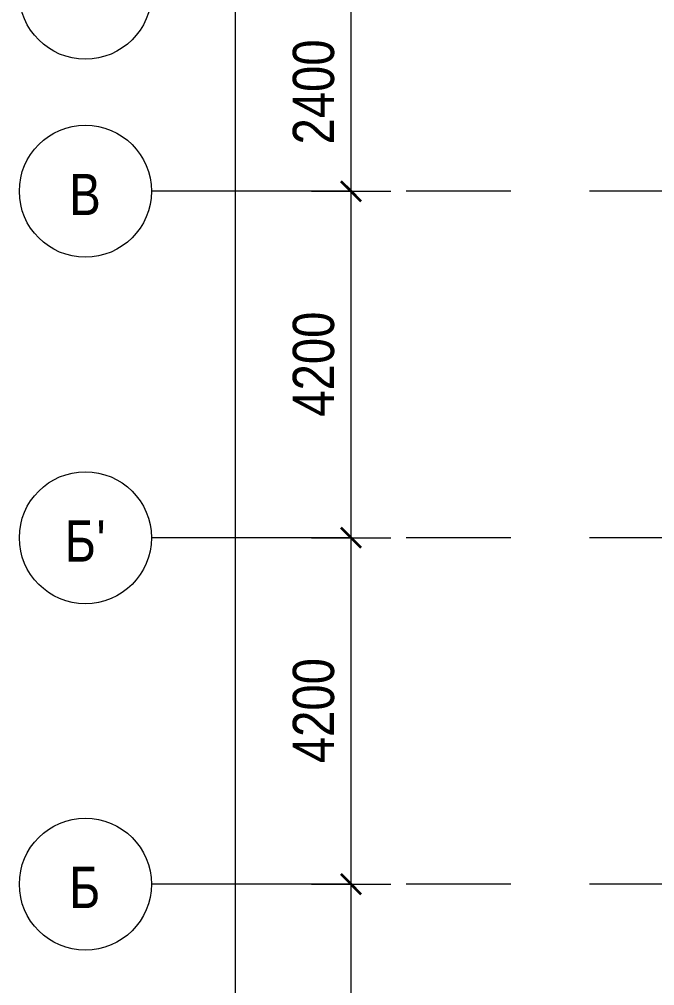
# Model space of a CAD drawing. Header units: millimetres. Extents: x 92932 to 275892, y -43515 to 30371.
# Drawn here: x 169211 to 176910, y -25514 to -13799 of the extents above; entities that cross this region are included whole.
import ezdxf

# ---------------------------------------------------------------- set-up
doc = ezdxf.new("R2010")
doc.units = ezdxf.units.MM
doc.linetypes.add('Осевые', pattern=[6350, 1270, -952.5, 3175, -952.5])
for name, color, linetype, lineweight in [('Оси', 7, 'Continuous', 9), ('Оси-1', 7, 'Осевые', 9), ('Оси-2', 7, 'Continuous', 18), ('Размеры', 7, 'Continuous', 9), ('Размеры-200', 7, 'Continuous', 9)]:
    doc.layers.add(name, color=color, linetype=linetype, lineweight=lineweight)
doc.styles.add('Arial Narrow', font='Arial Narrow.ttf', dxfattribs={"height": 500})
doc.dimstyles.new('Диагональ_-_2_5_мм_Arial_narrow', dxfattribs={"dimscale": 304.8, "dimtxt": 511.715487, "dimasz": 0.787402, "dimexe": 1.574803, "dimexo": 0.0625, "dimgap": 0.19685, "dimtad": 1, "dimdec": 0, "dimzin": 0, "dimdsep": 46, "dimtxsty": 'Arial Narrow', "dimblk1": 'OBLIQUE', "dimblk2": 'OBLIQUE', "dimsah": 1, "dimcen": 0.09, "dimdle": 1.574803, "dimazin": 0, "dimtfac": 1, "dimtdec": 4, "dimtix": 1, "dimtmove": 0, "dimatfit": 3, "dimfxl": 1.574803, "dimfxlon": 1, "dimtvp": 1, "dimtolj": 1, "dimtzin": 0, "dimarcsym": 2})
doc.dimstyles.new('Диагональ_-_2_5_мм_Arial_narrow_1', dxfattribs={"dimscale": 304.8, "dimtxt": 511.715487, "dimasz": 0.787402, "dimexe": 1.574803, "dimexo": 0.0625, "dimgap": 0.19685, "dimtad": 1, "dimdec": 0, "dimzin": 0, "dimdsep": 46, "dimtxsty": 'Arial Narrow', "dimblk1": 'OBLIQUE', "dimblk2": 'OBLIQUE', "dimsah": 1, "dimcen": 0.09, "dimdle": 1.574803, "dimazin": 0, "dimtfac": 1, "dimtdec": 4, "dimtix": 1, "dimtmove": 1, "dimatfit": 3, "dimfxl": 1.574803, "dimfxlon": 1, "dimtvp": 1, "dimtolj": 1, "dimtzin": 0, "dimarcsym": 2})

# ---------------------------------------------------------------- blocks, each defined once
blk = doc.blocks.new('Ось сетки - По умолчанию 2-349628-План 3-го этажа на отм_ _4_200')
at = {"layer": 'Оси-2'}
blk.add_circle((0, 0), 4, dxfattribs=at)
blk = doc.blocks.new('DIMBLOCK17-План 3-го этажа на отм_ _4_200')
at = {"layer": 'Размеры-200', "lineweight": 35, "transparency": 16777216}
for points in [[(171831, 25417), (171711, 25537), (171951, 25297)], [(171831, -31383), (171711, -31263), (171951, -31503)]]:
    blk.add_hatch(color=256, dxfattribs=at).paths.add_polyline_path(points, flags=0)
at = {"layer": 'Размеры-200', "transparency": 16777216}
for p, q in [((171831, -31863), (171831, 25897)), ((171351, 25417), (172311, 25417)), ((171831, 25417), (171351, 25417)), ((171831, -1483), (171831, -3467)), ((171831, -3467), (171831, -2983)), ((171351, -31383), (172311, -31383)), ((171831, -31383), (171351, -31383))]:
    blk.add_line(p, q, dxfattribs=at)
at = {"layer": 'Размеры-200', "lineweight": 35, "transparency": 16777216}
for p, q in [((171831, 25417), (171711, 25537)), ((171711, 25537), (171951, 25297)), ((171951, 25297), (171831, 25417)), ((171831, -31383), (171711, -31263)), ((171711, -31263), (171951, -31503)), ((171951, -31503), (171831, -31383))]:
    blk.add_line(p, q, dxfattribs=at)
at = {"layer": 'Размеры-200', "color": 0, "transparency": 16777216, "insert": (171125, -3067), "char_height": 500, "width": 1900.66, "attachment_point": 1, "rotation": 90, "line_spacing_factor": 0.974696, "style": 'Arial Narrow'}
blk.add_mtext('56800', dxfattribs=at)
blk = doc.blocks.new('_Oblique')
at = {"color": 0, "linetype": 'ByBlock', "lineweight": -2}
blk.add_line((-0.5, -0.5), (0.5, 0.5), dxfattribs=at)
blk = doc.blocks.new('DIMBLOCK18-План 3-го этажа на отм_ _4_200')
at = {"layer": 'Размеры-200', "lineweight": 35, "transparency": 16777216}
for points in [[(173231, -24283), (173111, -24163), (173351, -24403)], [(173231, -31383), (173111, -31263), (173351, -31503)]]:
    blk.add_hatch(color=256, dxfattribs=at).paths.add_polyline_path(points, flags=0)
for p, q in [((173231, -24283), (173111, -24163)), ((173111, -24163), (173351, -24403)), ((173351, -24403), (173231, -24283)), ((173231, -31383), (173111, -31263)), ((173111, -31263), (173351, -31503)), ((173351, -31503), (173231, -31383))]:
    blk.add_line(p, q, dxfattribs=at)
at = {"layer": 'Размеры-200', "transparency": 16777216}
for p, q in [((172751, -24283), (173711, -24283)), ((173231, -24283), (172751, -24283)), ((173231, -31863), (173231, -24283)), ((172751, -31383), (173711, -31383)), ((173231, -31383), (172751, -31383))]:
    blk.add_line(p, q, dxfattribs=at)
at = {"layer": 'Размеры-200', "color": 0, "transparency": 16777216, "insert": (172525, -28466), "char_height": 500, "width": 1520.53, "attachment_point": 1, "rotation": 90, "line_spacing_factor": 0.974696, "style": 'Arial Narrow'}
blk.add_mtext('7100', dxfattribs=at)
blk = doc.blocks.new('DIMBLOCK19-План 3-го этажа на отм_ _4_200')
at = {"layer": 'Размеры-200', "lineweight": 35, "transparency": 16777216}
for points in [[(173231, -20083), (173111, -19963), (173351, -20203)], [(173231, -24283), (173111, -24163), (173351, -24403)]]:
    blk.add_hatch(color=256, dxfattribs=at).paths.add_polyline_path(points, flags=0)
for p, q in [((173231, -20083), (173111, -19963)), ((173111, -19963), (173351, -20203)), ((173351, -20203), (173231, -20083)), ((173231, -24283), (173111, -24163)), ((173111, -24163), (173351, -24403)), ((173351, -24403), (173231, -24283))]:
    blk.add_line(p, q, dxfattribs=at)
at = {"layer": 'Размеры-200', "transparency": 16777216}
for p, q in [((172751, -20083), (173711, -20083)), ((173231, -20083), (172751, -20083)), ((173231, -24283), (173231, -20083)), ((172751, -24283), (173711, -24283)), ((173231, -24283), (172751, -24283))]:
    blk.add_line(p, q, dxfattribs=at)
at = {"layer": 'Размеры-200', "color": 0, "transparency": 16777216, "insert": (172525, -22816), "char_height": 500, "width": 1520.53, "attachment_point": 1, "rotation": 90, "line_spacing_factor": 0.974696, "style": 'Arial Narrow'}
blk.add_mtext('4200', dxfattribs=at)
blk = doc.blocks.new('DIMBLOCK20-План 3-го этажа на отм_ _4_200')
at = {"layer": 'Размеры-200', "lineweight": 35, "transparency": 16777216}
for points in [[(173231, -15883), (173111, -15763), (173351, -16003)], [(173231, -20083), (173111, -19963), (173351, -20203)]]:
    blk.add_hatch(color=256, dxfattribs=at).paths.add_polyline_path(points, flags=0)
for p, q in [((173231, -15883), (173111, -15763)), ((173111, -15763), (173351, -16003)), ((173351, -16003), (173231, -15883)), ((173231, -20083), (173111, -19963)), ((173111, -19963), (173351, -20203)), ((173351, -20203), (173231, -20083))]:
    blk.add_line(p, q, dxfattribs=at)
at = {"layer": 'Размеры-200', "transparency": 16777216}
for p, q in [((172751, -15883), (173711, -15883)), ((173231, -15883), (172751, -15883)), ((173231, -20083), (173231, -15883)), ((172751, -20083), (173711, -20083)), ((173231, -20083), (172751, -20083))]:
    blk.add_line(p, q, dxfattribs=at)
at = {"layer": 'Размеры-200', "color": 0, "transparency": 16777216, "insert": (172525, -18616), "char_height": 500, "width": 1520.53, "attachment_point": 1, "rotation": 90, "line_spacing_factor": 0.974696, "style": 'Arial Narrow'}
blk.add_mtext('4200', dxfattribs=at)
blk = doc.blocks.new('DIMBLOCK21-План 3-го этажа на отм_ _4_200')
at = {"layer": 'Размеры-200', "lineweight": 35, "transparency": 16777216}
for points in [[(173231, -13483), (173111, -13363), (173351, -13603)], [(173231, -15883), (173111, -15763), (173351, -16003)]]:
    blk.add_hatch(color=256, dxfattribs=at).paths.add_polyline_path(points, flags=0)
for p, q in [((173231, -13483), (173111, -13363)), ((173111, -13363), (173351, -13603)), ((173351, -13603), (173231, -13483)), ((173231, -15883), (173111, -15763)), ((173111, -15763), (173351, -16003)), ((173351, -16003), (173231, -15883))]:
    blk.add_line(p, q, dxfattribs=at)
at = {"layer": 'Размеры-200', "transparency": 16777216}
for p, q in [((172751, -13483), (173711, -13483)), ((173231, -13483), (172751, -13483)), ((173231, -15883), (173231, -13483)), ((172751, -15883), (173711, -15883)), ((173231, -15883), (172751, -15883))]:
    blk.add_line(p, q, dxfattribs=at)
at = {"layer": 'Размеры-200', "color": 0, "transparency": 16777216, "insert": (172525, -15316), "char_height": 500, "width": 1520.53, "attachment_point": 1, "rotation": 90, "line_spacing_factor": 0.974696, "style": 'Arial Narrow'}
blk.add_mtext('2400', dxfattribs=at)

msp = doc.modelspace()

# ---------------------------------------------------------------- linework, layer by layer
at = {"layer": 'Оси-1'}
for p, q in [((270417.4, -15882.9), (170811.4, -15882.9)), ((270417.4, -20082.9), (170811.4, -20082.9)), ((270417.4, -24282.9), (170811.4, -24282.9))]:
    msp.add_line(p, q, dxfattribs=at)

# ---------------------------------------------------------------- block references
at = {"layer": 'Оси-2', "xscale": 199.9999999999999, "yscale": 199.9999999999999, "zscale": 199.9999999999999, "rotation": 89.99999999999982}
for p in [(170011.4, -13482.9), (170011.4, -15882.9), (170011.4, -20082.9), (170011.4, -24282.9)]:
    msp.add_blockref('Ось сетки - По умолчанию 2-349628-План 3-го этажа на отм_ _4_200', p, dxfattribs=at)

# ---------------------------------------------------------------- texts
at = {"layer": 'Оси', "char_height": 500, "attachment_point": 1, "style": 'Arial Narrow'}
for s, insert, width in [('\\fArial Narrow|b0|i0|c204|p34|;В', (169816.2, -15672.3), 464.979), ('\\fArial Narrow|b0|i0|c204|p34|;Б', (169763.2, -19872.3), 464.979), ("\\fArial Narrow|b0|i0|c204|p34|;'", (170146.8, -19872.3), 128.27), ('\\fArial Narrow|b0|i0|c204|p34|;Б', (169816.2, -24072.3), 464.979)]:
    msp.add_mtext(s, dxfattribs=dict(at, insert=insert, width=width))

# ---------------------------------------------------------------- dimensions: what is measured, and where the dimension line sits
at = {"layer": 'Размеры'}
dim = msp.add_linear_dim(base=(171831.3, 25417.1), p1=(171351.3, -31382.9), p2=(171351.3, 25417.1), angle=90, dimstyle='Диагональ_-_2_5_мм_Arial_narrow_1', override={"dimpost": '<>', "dimfxl": 56800}, dxfattribs=at)
dim.commit()
dim.dimension.update_dxf_attribs({"geometry": 'DIMBLOCK17-План 3-го этажа на отм_ _4_200', "text_midpoint": (171458.4, -2116.2), "dimtype": 160, "text_rotation": 90})
for base, p1, p2, override, picture, middle in [((173231.3, -13482.9), (172751.3, -15882.9), (172751.3, -13482.9), {"dimpost": '<>', "dimfxl": 2400}, 'DIMBLOCK21-План 3-го этажа на отм_ _4_200', (172916, -14682.9)), ((173231.3, -15882.9), (172751.3, -20082.9), (172751.3, -15882.9), {"dimpost": '<>', "dimfxl": 4200}, 'DIMBLOCK20-План 3-го этажа на отм_ _4_200', (172916, -17982.9)), ((173231.3, -20082.9), (172751.3, -24282.9), (172751.3, -20082.9), {"dimpost": '<>', "dimfxl": 4200}, 'DIMBLOCK19-План 3-го этажа на отм_ _4_200', (172916, -22182.9)), ((173231.3, -24282.9), (172751.3, -31382.9), (172751.3, -24282.9), {"dimpost": '<>', "dimfxl": 7100}, 'DIMBLOCK18-План 3-го этажа на отм_ _4_200', (172916, -27832.9))]:
    dim = msp.add_linear_dim(base=base, p1=p1, p2=p2, angle=90, dimstyle='Диагональ_-_2_5_мм_Arial_narrow', override=override, dxfattribs=at)
    dim.commit()
    dim.dimension.update_dxf_attribs({"geometry": picture, "text_midpoint": middle})

doc.saveas('drawing.dxf')
